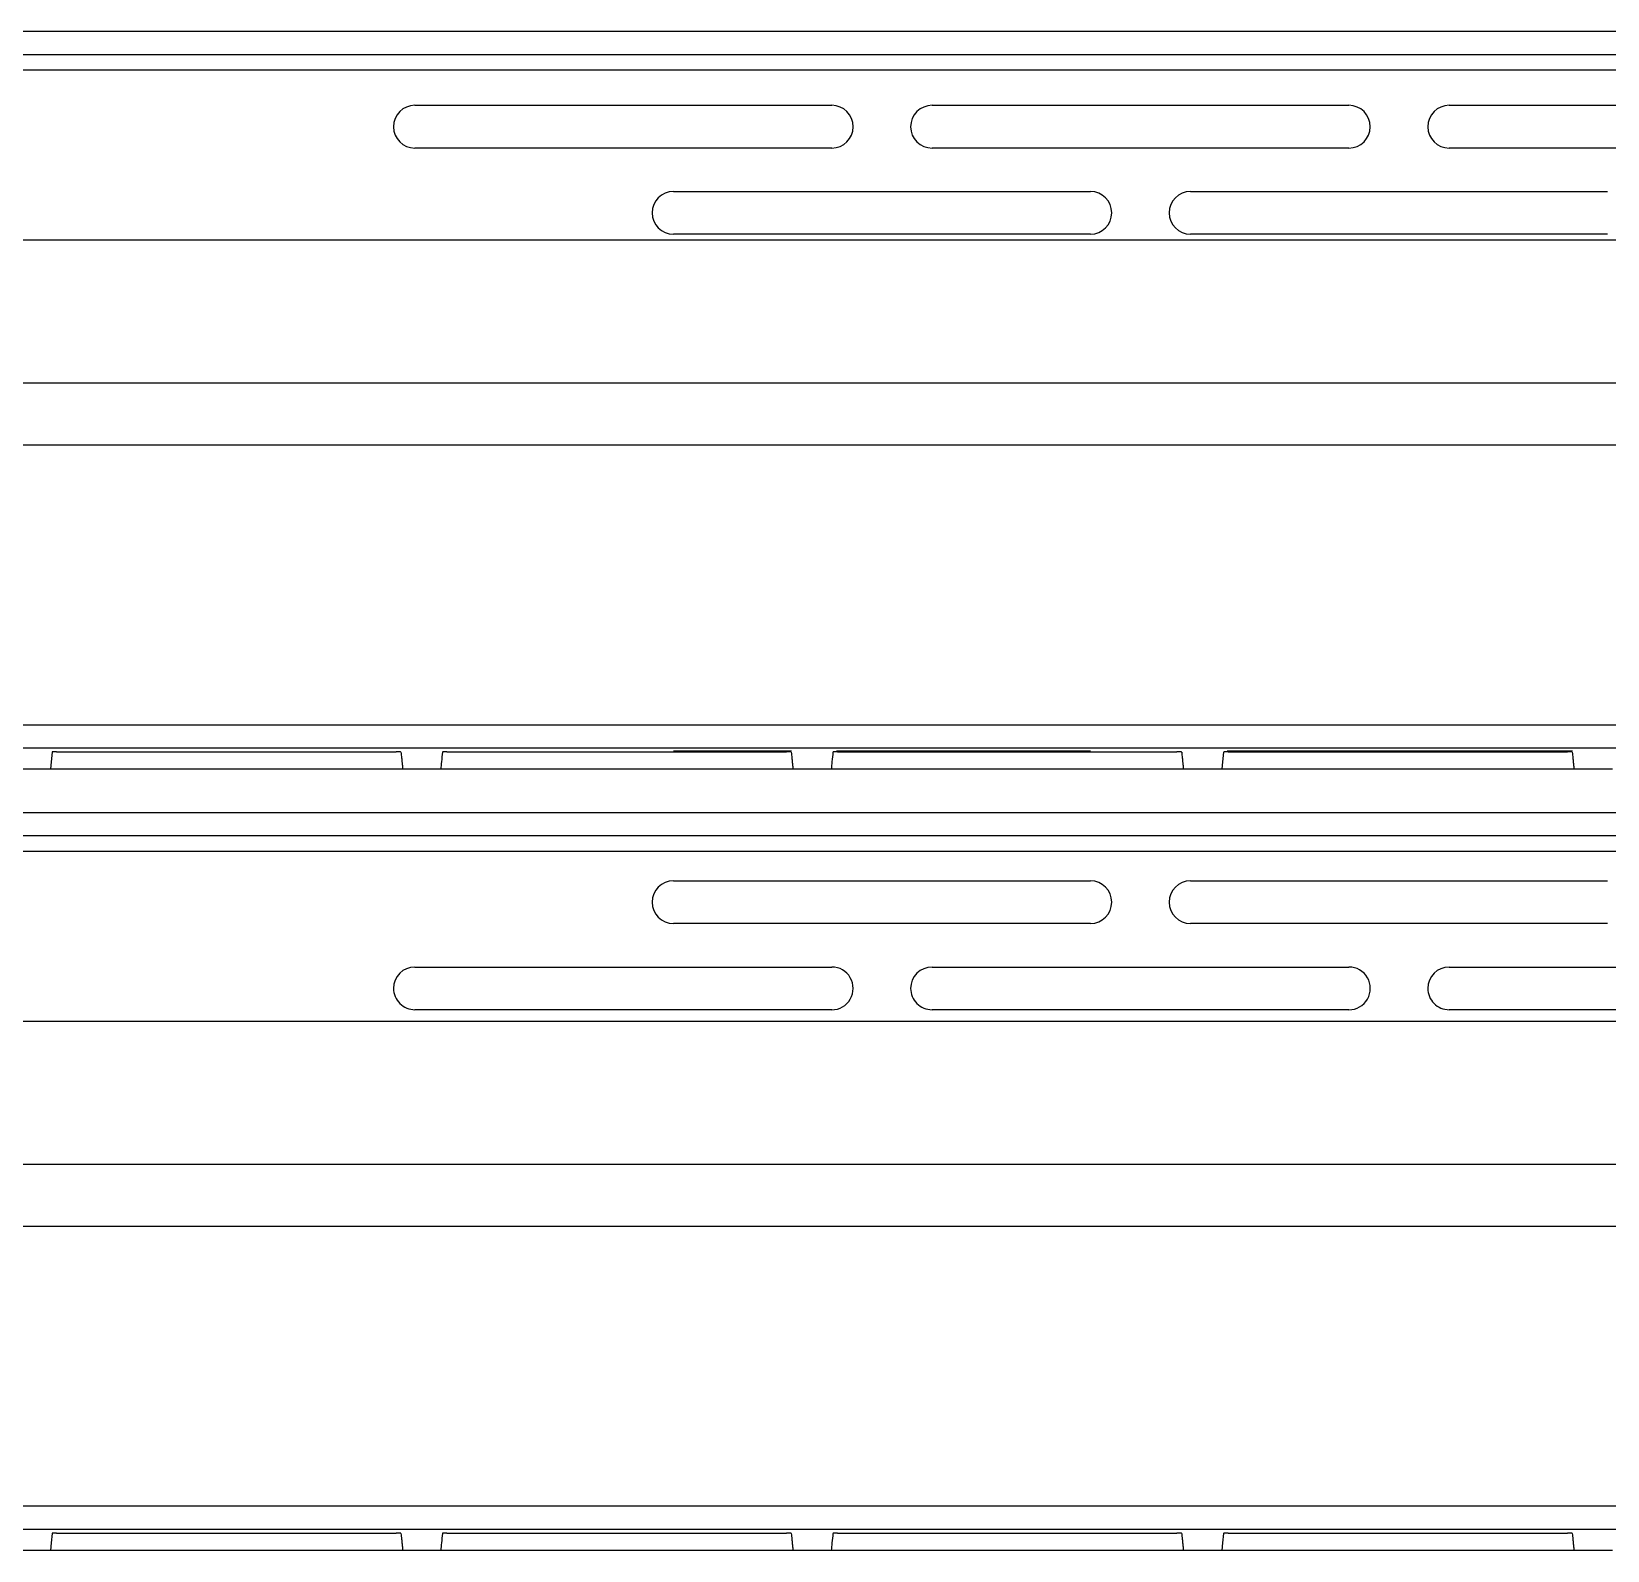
# Model space of a CAD drawing. Header units: millimetres. Extents: x -356 to 237, y 0 to 365.
# Drawn here: x 146.557 to 149.986, y 18.389 to 21.694 of the extents above; entities that cross this region are included whole.
import ezdxf

# ---------------------------------------------------------------- set-up
doc = ezdxf.new("R2010")
doc.units = ezdxf.units.MM

msp = doc.modelspace()

# ---------------------------------------------------------------- linework, layer by layer
at = {"color": 7, "linetype": 'Continuous', "lineweight": 25}
for p, q in [((145.6932, 21.6106), (151.2296, 21.6106)), ((147.3911, 21.5334), (148.2981, 21.5334)), ((148.5161, 21.5334), (149.4231, 21.5334)), ((149.6411, 21.5334), (150.5481, 21.5334)), ((148.2981, 21.4404), (147.3911, 21.4404)), ((149.4231, 21.4404), (148.5161, 21.4404)), ((150.5481, 21.4404), (149.6411, 21.4404)), ((147.9536, 21.3459), (148.8606, 21.3459)), ((149.0786, 21.3459), (149.9856, 21.3459)), ((151.2296, 21.2401), (145.9451, 21.2401)), ((148.8606, 21.2529), (147.9536, 21.2529)), ((149.9856, 21.2529), (149.0786, 21.2529)), ((146.6112, 20.1268), (147.3505, 20.1268)), ((147.4606, 20.1268), (148.1995, 20.1268)), ((148.2103, 20.1279), (147.9536, 20.1279)), ((148.8606, 20.1279), (148.3084, 20.1279)), ((148.3102, 20.1268), (149.049, 20.1268)), ((149.9093, 20.1279), (149.1583, 20.1279)), ((149.1602, 20.1268), (149.8988, 20.1268)), ((146.5981, 20.0887), (146.5162, 20.0887)), ((147.3646, 20.0887), (146.5981, 20.0887)), ((147.4473, 20.0887), (147.3646, 20.0887)), ((148.2136, 20.0887), (147.4473, 20.0887)), ((148.2969, 20.0887), (148.2136, 20.0887)), ((149.063, 20.0887), (148.2969, 20.0887)), ((149.1467, 20.0887), (149.063, 20.0887)), ((149.9126, 20.0887), (149.1467, 20.0887)), ((149.9967, 20.0887), (149.9126, 20.0887)), ((145.6932, 19.9106), (151.2296, 19.9106)), ((147.9536, 19.8459), (148.8606, 19.8459)), ((149.0786, 19.8459), (149.9856, 19.8459)), ((148.8606, 19.7529), (147.9536, 19.7529)), ((149.9856, 19.7529), (149.0786, 19.7529)), ((147.3911, 19.6584), (148.2981, 19.6584)), ((148.5161, 19.6584), (149.4231, 19.6584)), ((149.6411, 19.6584), (150.5481, 19.6584)), ((148.2981, 19.5654), (147.3911, 19.5654)), ((149.4231, 19.5654), (148.5161, 19.5654)), ((150.5481, 19.5654), (149.6411, 19.5654)), ((151.2296, 19.5401), (145.9451, 19.5401)), ((146.6112, 18.4268), (147.3505, 18.4268)), ((147.4606, 18.4268), (148.1995, 18.4268)), ((148.3102, 18.4268), (149.049, 18.4268)), ((149.1602, 18.4268), (149.8988, 18.4268)), ((146.5981, 18.3887), (146.5162, 18.3887)), ((147.3646, 18.3887), (146.5981, 18.3887)), ((147.4473, 18.3887), (147.3646, 18.3887)), ((148.2136, 18.3887), (147.4473, 18.3887)), ((148.2969, 18.3887), (148.2136, 18.3887)), ((149.063, 18.3887), (148.2969, 18.3887)), ((149.1467, 18.3887), (149.063, 18.3887)), ((149.9126, 18.3887), (149.1467, 18.3887)), ((149.9967, 18.3887), (149.9126, 18.3887))]:
    msp.add_line(p, q, dxfattribs=at)
at = {"color": 7, "linetype": 'Continuous', "lineweight": 25, "flags": 128}
for points in [[(151.2296, 21.694), (149.1075, 21.694), (146.9868, 21.694), (144.8689, 21.694)], [(144.9717, 21.6442), (147.0554, 21.6442), (149.1419, 21.6442), (151.2296, 21.6442)], [(151.2296, 20.9286), (149.6153, 20.9286), (148.0017, 20.9286), (146.7346, 20.9286), (145.4685, 20.9286)], [(145.4615, 20.7946), (147.3826, 20.7946), (149.3055, 20.7946), (151.2296, 20.7946)], [(151.2296, 20.1849), (149.3055, 20.1849), (147.3825, 20.1849), (145.4615, 20.1849)], [(145.4647, 20.135), (147.3846, 20.1351), (149.3066, 20.1351), (151.2296, 20.1351)], [(146.6018, 20.126), (146.5997, 20.1051), (146.5981, 20.0887)], [(149.1504, 20.126), (149.1483, 20.1051), (149.1467, 20.0887)], [(151.2296, 19.994), (149.1058, 19.994), (146.9834, 19.994), (144.8639, 19.994)], [(145.3791, 19.9442), (147.3274, 19.9442), (149.278, 19.9442), (151.2296, 19.9442)], [(151.2296, 19.2286), (149.6153, 19.2286), (148.0017, 19.2286), (146.7346, 19.2286), (145.4685, 19.2286)], [(145.4615, 19.0946), (147.3826, 19.0946), (149.3055, 19.0946), (151.2296, 19.0946)], [(151.2296, 18.4849), (149.3055, 18.4849), (147.3825, 18.4849), (145.4615, 18.4849)], [(145.4647, 18.4351), (147.3846, 18.4351), (149.3066, 18.4351), (151.2296, 18.4351)], [(146.6018, 18.426), (146.5997, 18.4051), (146.5981, 18.3887)], [(149.1504, 18.426), (149.1483, 18.4051), (149.1467, 18.3887)]]:
    msp.add_lwpolyline(points, dxfattribs=at)
at = {"color": 7, "linetype": 'Continuous', "lineweight": 25}
for centre, start, end in [((147.3911, 21.4869), 90.0003, 179.9997), ((148.2981, 21.4869), 270, 90), ((148.5161, 21.4869), 90.0061, 179.9997), ((149.4231, 21.4869), 270, 90), ((149.6411, 21.4869), 90.0003, 179.9997), ((147.3911, 21.4869), 180.0003, 269.9997), ((148.5161, 21.4869), 180.0003, 269.9939), ((149.6411, 21.4869), 180.0003, 269.9997), ((147.9536, 21.2994), 90.0003, 179.9997), ((148.8606, 21.2994), 270, 90), ((149.0786, 21.2994), 90.0003, 179.9997), ((147.9536, 21.2994), 180.0003, 269.9997), ((149.0786, 21.2994), 180.0003, 269.9997), ((147.9536, 19.7994), 90.0003, 179.9997), ((148.8606, 19.7994), 270, 90), ((149.0786, 19.7994), 90.0003, 179.9997), ((147.9536, 19.7994), 180.0003, 269.9997), ((149.0786, 19.7994), 180.0003, 269.9997), ((147.3911, 19.6119), 90.0003, 179.9997), ((148.2981, 19.6119), 269.9971, 90.0029), ((148.5161, 19.6119), 90.0061, 179.9997), ((149.4231, 19.6119), 269.9971, 90.0029), ((149.6411, 19.6119), 90.0003, 179.9997), ((147.3911, 19.6119), 179.9962, 270.0096), ((148.5161, 19.6119), 179.9962, 270.0038), ((149.6411, 19.6119), 179.9962, 270.0096)]:
    msp.add_arc(centre, 0.0465, start, end, dxfattribs=at)
for points, knots in [([(146.6112, 20.1268), (146.61, 20.1268), (146.6078, 20.1268), (146.6049, 20.1266), (146.6031, 20.1264), (146.6021, 20.1263), (146.6019, 20.1261), (146.6018, 20.126)], [0, 0, 0, 0, 0.371865, 0.700926, 0.893692, 0.964665, 1, 1, 1, 1]), ([(147.3609, 20.1259), (147.3608, 20.126), (147.3605, 20.1262), (147.3594, 20.1263), (147.3579, 20.1266), (147.3561, 20.1267), (147.3537, 20.1268), (147.3518, 20.1268), (147.3505, 20.1268)], [0, 0, 0, 0, 0.038525, 0.115387, 0.304497, 0.461967, 0.636535, 1, 1, 1, 1]), ([(147.3609, 20.1259), (147.3614, 20.1217), (147.3621, 20.1147), (147.363, 20.1051), (147.3638, 20.0969), (147.3644, 20.0915), (147.3646, 20.0887)], [0, 0, 0, 0, 0.339984, 0.559952, 0.780045, 1, 1, 1, 1]), ([(147.451, 20.126), (147.4503, 20.119), (147.4491, 20.1066), (147.4478, 20.0942), (147.4473, 20.0887)], [0, 0, 0, 0, 0.560058, 1, 1, 1, 1]), ([(147.4606, 20.1268), (147.4594, 20.1268), (147.4571, 20.1268), (147.4542, 20.1266), (147.4524, 20.1264), (147.4514, 20.1263), (147.4511, 20.126), (147.451, 20.126)], [0, 0, 0, 0, 0.371017, 0.700146, 0.892951, 0.964622, 1, 1, 1, 1]), ([(148.2099, 20.1259), (148.2098, 20.126), (148.2095, 20.1262), (148.2084, 20.1263), (148.2069, 20.1266), (148.2051, 20.1267), (148.2027, 20.1268), (148.2008, 20.1268), (148.1995, 20.1268)], [0, 0, 0, 0, 0.03793, 0.114281, 0.303525, 0.461293, 0.635439, 1, 1, 1, 1]), ([(148.2099, 20.1259), (148.2103, 20.1217), (148.211, 20.1148), (148.212, 20.1051), (148.2128, 20.0969), (148.2133, 20.0915), (148.2136, 20.0887)], [0, 0, 0, 0, 0.340032, 0.559942, 0.779965, 1, 1, 1, 1]), ([(148.3006, 20.126), (148.2999, 20.119), (148.2987, 20.1066), (148.2974, 20.0942), (148.2969, 20.0887)], [0, 0, 0, 0, 0.5600734, 1, 1, 1, 1]), ([(148.3102, 20.1268), (148.309, 20.1268), (148.3068, 20.1268), (148.3039, 20.1266), (148.302, 20.1264), (148.301, 20.1263), (148.3007, 20.126), (148.3006, 20.126)], [0, 0, 0, 0, 0.370395, 0.699856, 0.892497, 0.964333, 1, 1, 1, 1]), ([(149.0593, 20.1259), (149.0592, 20.126), (149.0588, 20.1262), (149.0578, 20.1263), (149.0563, 20.1266), (149.0545, 20.1267), (149.0521, 20.1268), (149.0503, 20.1268), (149.049, 20.1268)], [0, 0, 0, 0, 0.037531, 0.113178, 0.302861, 0.460281, 0.634262, 1, 1, 1, 1]), ([(149.0593, 20.1259), (149.0597, 20.1217), (149.0604, 20.1148), (149.0613, 20.1051), (149.0622, 20.0969), (149.0627, 20.0915), (149.063, 20.0887)], [0, 0, 0, 0, 0.339947, 0.560052, 0.78002, 1, 1, 1, 1]), ([(149.1602, 20.1268), (149.1589, 20.1268), (149.1567, 20.1268), (149.1537, 20.1266), (149.1518, 20.1264), (149.1508, 20.1262), (149.1505, 20.126), (149.1504, 20.126)], [0, 0, 0, 0, 0.3694007, 0.6992681, 0.8913247, 0.9639151, 1, 1, 1, 1]), ([(149.9089, 20.1259), (149.9088, 20.126), (149.9085, 20.1262), (149.9074, 20.1264), (149.906, 20.1266), (149.9042, 20.1267), (149.9019, 20.1268), (149.9, 20.1268), (149.8988, 20.1268)], [0, 0, 0, 0, 0.037665, 0.112306, 0.302575, 0.459787, 0.633706, 1, 1, 1, 1]), ([(149.9089, 20.1259), (149.9093, 20.1217), (149.91, 20.1148), (149.911, 20.1051), (149.9118, 20.0969), (149.9124, 20.0915), (149.9126, 20.0887)], [0, 0, 0, 0, 0.339975, 0.560025, 0.77995, 1, 1, 1, 1]), ([(146.6112, 18.4268), (146.61, 18.4268), (146.6078, 18.4268), (146.6049, 18.4266), (146.6031, 18.4264), (146.6021, 18.4263), (146.6019, 18.4261), (146.6018, 18.426)], [0, 0, 0, 0, 0.371865, 0.700926, 0.893692, 0.964665, 1, 1, 1, 1]), ([(147.3609, 18.4259), (147.3608, 18.426), (147.3605, 18.4262), (147.3594, 18.4263), (147.3579, 18.4266), (147.3561, 18.4267), (147.3537, 18.4268), (147.3518, 18.4268), (147.3505, 18.4268)], [0, 0, 0, 0, 0.038525, 0.115387, 0.304497, 0.461967, 0.636535, 1, 1, 1, 1]), ([(147.3609, 18.4259), (147.3614, 18.4217), (147.3621, 18.4147), (147.363, 18.4051), (147.3638, 18.3969), (147.3644, 18.3915), (147.3646, 18.3887)], [0, 0, 0, 0, 0.339984, 0.559952, 0.780045, 1, 1, 1, 1]), ([(147.451, 18.426), (147.4503, 18.419), (147.4491, 18.4066), (147.4478, 18.3942), (147.4473, 18.3887)], [0, 0, 0, 0, 0.560004, 1, 1, 1, 1]), ([(147.4606, 18.4268), (147.4594, 18.4268), (147.4571, 18.4268), (147.4542, 18.4266), (147.4524, 18.4264), (147.4514, 18.4263), (147.4511, 18.426), (147.451, 18.426)], [0, 0, 0, 0, 0.370914, 0.699952, 0.892704, 0.964355, 1, 1, 1, 1]), ([(148.2099, 18.4259), (148.2098, 18.426), (148.2095, 18.4262), (148.2084, 18.4263), (148.2069, 18.4266), (148.2051, 18.4267), (148.2027, 18.4268), (148.2008, 18.4268), (148.1995, 18.4268)], [0, 0, 0, 0, 0.03793, 0.114281, 0.303525, 0.461293, 0.635439, 1, 1, 1, 1]), ([(148.2099, 18.4259), (148.2103, 18.4217), (148.211, 18.4148), (148.212, 18.4051), (148.2128, 18.3969), (148.2133, 18.3915), (148.2136, 18.3887)], [0, 0, 0, 0, 0.340033, 0.560068, 0.779965, 1, 1, 1, 1]), ([(148.3006, 18.426), (148.2999, 18.419), (148.2987, 18.4066), (148.2974, 18.3942), (148.2969, 18.3887)], [0, 0, 0, 0, 0.5600734, 1, 1, 1, 1]), ([(148.3102, 18.4268), (148.309, 18.4268), (148.3068, 18.4268), (148.3039, 18.4266), (148.302, 18.4264), (148.301, 18.4263), (148.3007, 18.426), (148.3006, 18.426)], [0, 0, 0, 0, 0.370395, 0.699856, 0.892497, 0.964333, 1, 1, 1, 1]), ([(149.0593, 18.4259), (149.0592, 18.426), (149.0588, 18.4262), (149.0578, 18.4263), (149.0563, 18.4266), (149.0545, 18.4267), (149.0521, 18.4268), (149.0503, 18.4268), (149.049, 18.4268)], [0, 0, 0, 0, 0.0372877, 0.1130473, 0.3027576, 0.4602008, 0.6342076, 1, 1, 1, 1]), ([(149.0593, 18.4259), (149.0597, 18.4217), (149.0604, 18.4148), (149.0613, 18.4051), (149.0622, 18.3969), (149.0627, 18.3915), (149.063, 18.3887)], [0, 0, 0, 0, 0.339947, 0.560052, 0.78002, 1, 1, 1, 1]), ([(149.1602, 18.4268), (149.1589, 18.4268), (149.1567, 18.4268), (149.1537, 18.4266), (149.1518, 18.4264), (149.1508, 18.4262), (149.1505, 18.426), (149.1504, 18.426)], [0, 0, 0, 0, 0.3694007, 0.6992681, 0.8913247, 0.9639151, 1, 1, 1, 1]), ([(149.9089, 18.4259), (149.9088, 18.426), (149.9085, 18.4262), (149.9074, 18.4264), (149.906, 18.4266), (149.9042, 18.4267), (149.9019, 18.4268), (149.9, 18.4268), (149.8988, 18.4268)], [0, 0, 0, 0, 0.037665, 0.112306, 0.302575, 0.459787, 0.633706, 1, 1, 1, 1]), ([(149.9089, 18.4259), (149.9093, 18.4217), (149.91, 18.4148), (149.911, 18.4051), (149.9118, 18.3969), (149.9124, 18.3915), (149.9126, 18.3887)], [0, 0, 0, 0, 0.339975, 0.560025, 0.77995, 1, 1, 1, 1])]:
    msp.add_open_spline(points, degree=3, knots=knots, dxfattribs=at)

doc.saveas('drawing.dxf')
